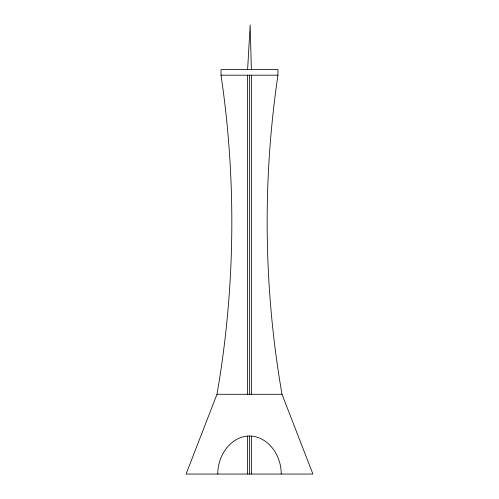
<?xml version="1.0" encoding="UTF-8"?>
<svg xmlns="http://www.w3.org/2000/svg" width="499" height="499" viewBox="0 0 499 499"><rect width="100%" height="100%" fill="white"/><g stroke="black" fill="none" stroke-linecap="round" stroke-linejoin="round"><path stroke-width="0.75" d="M247.61 69.611L250.174 24.95L251.371 69.611M217.789 474.05C217.552 456.086 230.176 436.432 249.5 435.976C268.83 436.425 281.448 456.086 281.211 474.05M216.984 394.279L186.083 474.05L312.917 474.05L281.997 394.279A1005.703 1005.703 0 0 1 277.949 75.193L277.949 69.611L221.032 69.611L221.032 75.193A1005.703 1005.703 0 0 1 216.984 394.279L281.997 394.279M221.032 75.193L277.949 75.193M251.371 75.193L251.371 394.279M251.371 436.101L251.371 474.05M249.494 75.193L249.494 394.279M249.494 436.101L249.494 474.05M247.61 75.193L247.61 394.279M247.61 436.101L247.61 474.05"/></g></svg>
